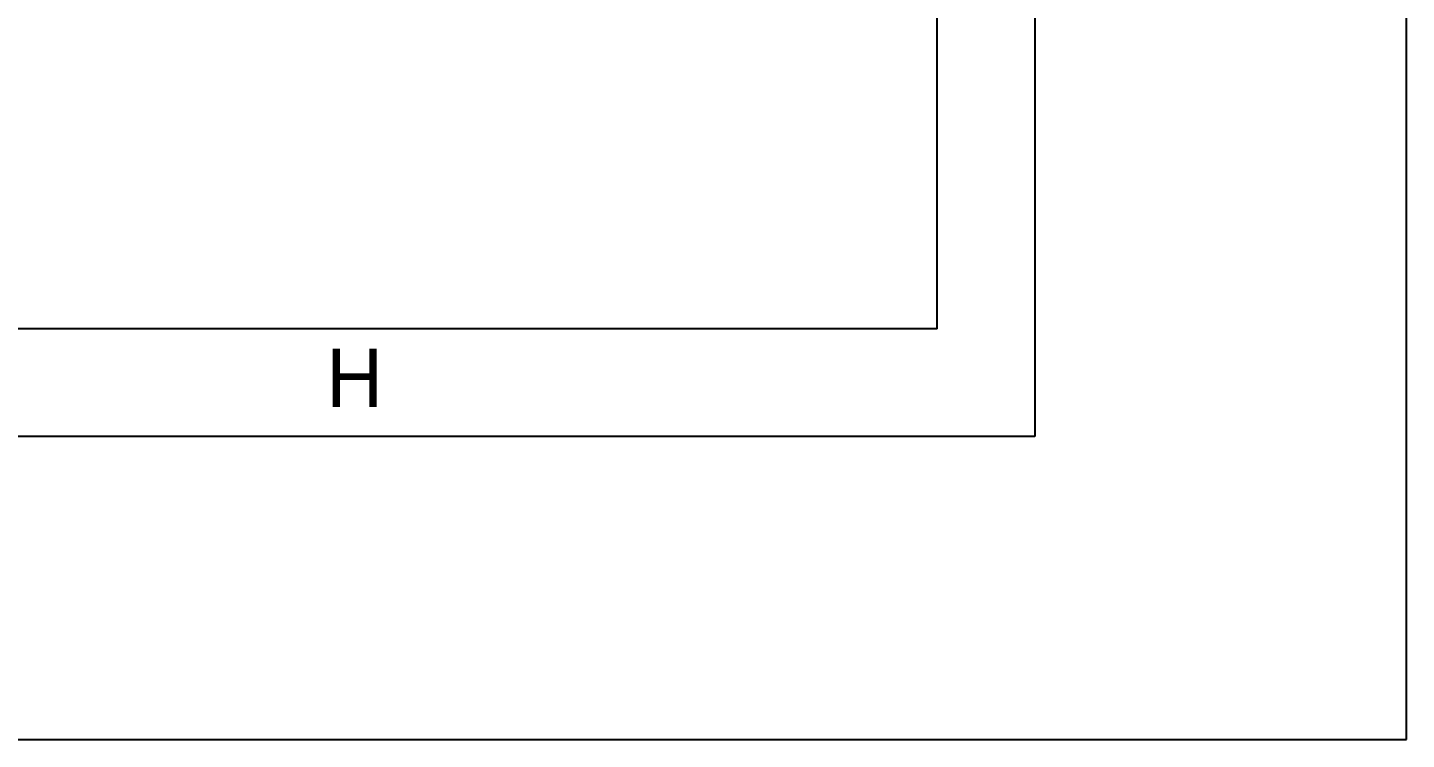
# Model space of a CAD drawing. Header units: millimetres. Extents: x 0 to 420, y 0 to 297.
# Drawn here: x 349.5 to 420, y 0 to 36.4 of the extents above; entities that cross this region are included whole.
import ezdxf

# ---------------------------------------------------------------- set-up
doc = ezdxf.new("R2010")
doc.units = ezdxf.units.MM
doc.header["$LTSCALE"] = 23.1
doc.layers.get('0').update_dxf_attribs({"linetype": 'CONTINUOUS'})
doc.styles.add('TEXTSTYLE_2', font='txt')

msp = doc.modelspace()

# ---------------------------------------------------------------- linework, layer by layer
at = {"color": 7, "linetype": 'CONTINUOUS'}
for p, q in [((420, 0), (420, 297)), ((401, 281.5), (401, 15.5)), ((396, 21), (396, 276)), ((396, 21), (23.5, 21)), ((401, 15.5), (19, 15.5)), ((0, 0), (420, 0))]:
    msp.add_line(p, q, dxfattribs=at)

# ---------------------------------------------------------------- texts
at = {"color": 7, "linetype": 'CONTINUOUS', "insert": (364.75, 20), "char_height": 3, "width": 3, "attachment_point": 1, "line_spacing_factor": 0.9, "style": 'TEXTSTYLE_2'}
msp.add_mtext('H', dxfattribs=at)

doc.saveas('drawing.dxf')
